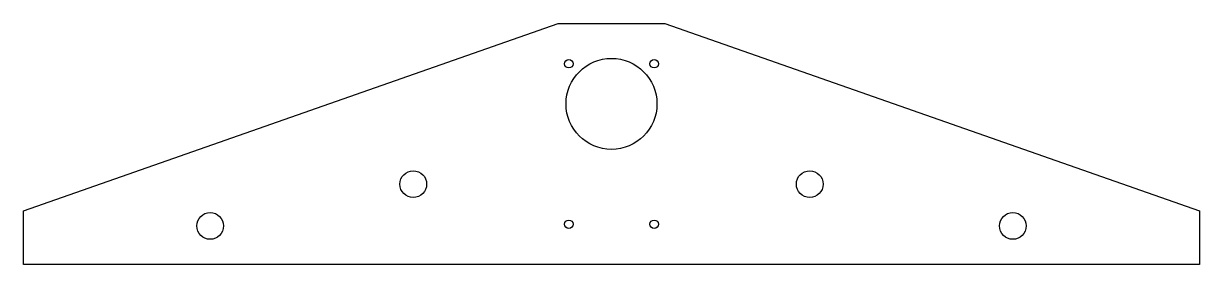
# Model space of a CAD drawing. Header units: millimetres. Extents: x -110 to 110, y -30 to 15.
import ezdxf

# ---------------------------------------------------------------- set-up
doc = ezdxf.new("R2010")
doc.units = ezdxf.units.MM
doc.layers.add('Shape2DView', color=7, linetype='CONTINUOUS')

msp = doc.modelspace()

# ---------------------------------------------------------------- linework, layer by layer
at = {"layer": 'Shape2DView'}
for p, q in [((-110, -20), (-10, 15)), ((-10, 15), (10, 15)), ((10, 15), (110, -20)), ((-110, -30), (-110, -20)), ((110, -20), (110, -30)), ((110, -30), (-110, -30))]:
    msp.add_line(p, q, dxfattribs=at)
for centre, radius in [((-8, 7.5), 0.8), ((0, 0), 8.5), ((8, 7.5), 0.8), ((-37.08, -15), 2.5), ((37.08, -15), 2.5), ((-75.08, -22.8), 2.5), ((-8, -22.5), 0.8), ((8, -22.5), 0.8), ((75.08, -22.8), 2.5)]:
    msp.add_circle(centre, radius, dxfattribs=at)

doc.saveas('drawing.dxf')
